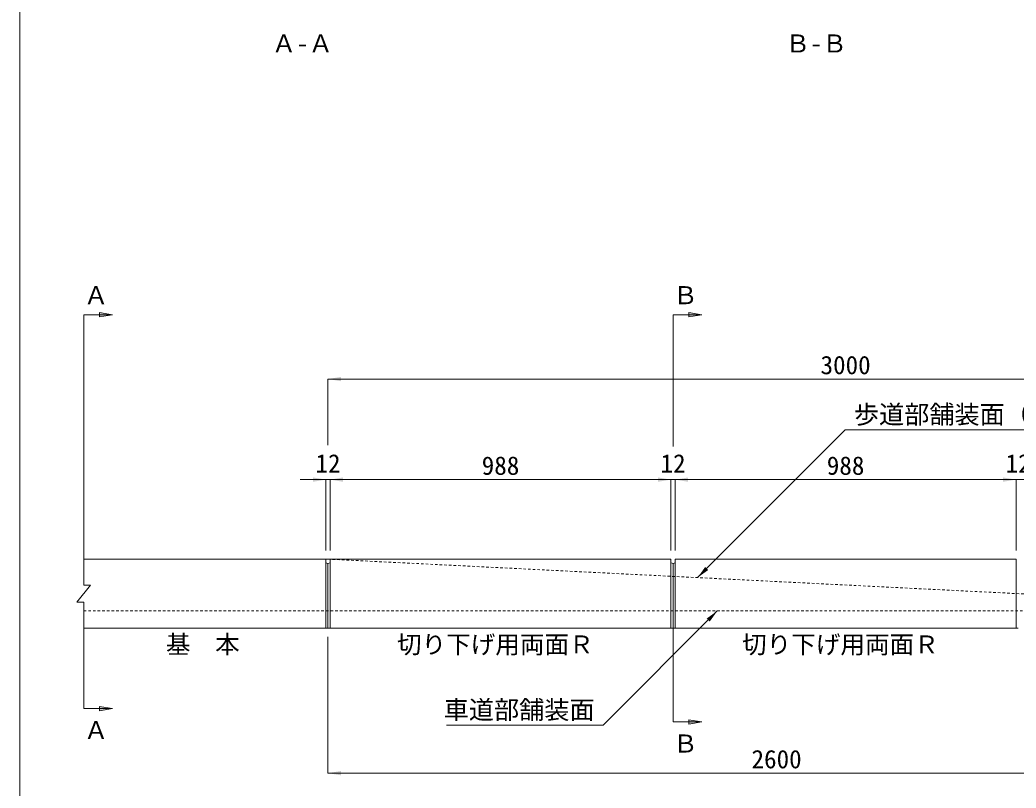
# Model space of a CAD drawing. Units: millimetres at full size, sheet at 1:20. Extents: x -237 to 17963, y -1745 to 5903.
# Drawn here: x 7963 to 10850, y -281 to 1943 of the extents above; entities that cross this region are included whole.
import ezdxf
from ezdxf.enums import TextEntityAlignment as Align

# ---------------------------------------------------------------- set-up
doc = ezdxf.new("R2010")
doc.units = ezdxf.units.MM
doc.header["$LTSCALE"] = 20
doc.linetypes.add('USER1', pattern=[1.25, 0.625, -0.625])
doc.linetypes.add('USER2', pattern=[0.675, 0.375, -0.3])
for name, color, linetype, lineweight in [('_0-0_', 7, 'USER1', 13), ('寸法線', 7, 'Continuous', 9), ('本体', 2, 'Continuous', 13), ('枠', 5, 'Continuous', 5)]:
    doc.layers.add(name, color=color, linetype=linetype, lineweight=lineweight)
doc.styles.add('ＭＳ ゴシック', font='')
doc.styles.get('ＭＳ ゴシック').set_extended_font_data('MS Gothic')

# ---------------------------------------------------------------- blocks, each defined once
blk = doc.blocks.new('filled_arrow')
at = {"color": 0, "linetype": 'Continuous', "lineweight": -2}
blk.add_solid([(7.5, 1.25), (0, 0), (7.5, -1.25)], dxfattribs=at)

msp = doc.modelspace()

# ---------------------------------------------------------------- hatches: boundary and pattern name
at = {"layer": '寸法線'}
for points in [[(8193.4, 1095.45), (8193.4, 1082.95), (8230.9, 1089.2)], [(9901.36, 1095.45), (9901.36, 1082.95), (9938.86, 1089.2)], [(8193.4, -44.64), (8193.4, -57.14), (8230.9, -50.89)], [(9901.36, -83.48), (9901.36, -95.98), (9938.86, -89.73)]]:
    msp.add_hatch(color=256, dxfattribs=at).paths.add_polyline_path(points)

# ---------------------------------------------------------------- linework, layer by layer
for p, q in [((8147.69, 1089.2), (8230.9, 1089.2)), ((8147.69, 481.89), (8147.69, 1089.2)), ((9855.66, 1089.2), (9938.86, 1089.2)), ((9855.66, 707.67), (9855.66, 1089.2)), ((8855.66, 903.22), (11855.66, 903.22)), ((8855.66, 711.99), (8855.66, 903.22)), ((8774.66, 611.99), (8936.66, 611.99)), ((8849.66, 406.83), (8849.66, 611.99)), ((8861.66, 406.83), (8861.66, 611.99)), ((8861.66, 611.99), (9849.66, 611.99)), ((8861.66, 406.83), (8861.66, 611.99)), ((9774.66, 611.99), (9936.66, 611.99)), ((9849.66, 406.83), (9849.66, 611.99)), ((9849.66, 406.83), (9849.66, 611.99)), ((9861.66, 406.83), (9861.66, 611.99)), ((9861.66, 611.99), (10849.66, 611.99)), ((9861.66, 406.83), (9861.66, 611.99)), ((10774.66, 611.99), (10936.66, 611.99)), ((10849.66, 406.83), (10849.66, 611.99)), ((10849.66, 406.83), (10849.66, 611.99)), ((8147.69, 481.89), (8147.69, 306.83)), ((8167.69, 306.83), (8127.69, 256.83)), ((8147.69, 306.83), (8167.69, 306.83)), ((8127.69, 256.83), (8147.69, 256.83)), ((8147.69, 256.83), (8147.69, 94.43)), ((8147.69, 181.83), (8147.69, -50.89)), ((9855.66, 181.83), (9855.66, -89.73)), ((8855.66, 156.83), (8855.66, -237.98)), ((8147.69, -50.89), (8230.9, -50.89)), ((9855.66, -89.73), (9938.86, -89.73)), ((8855.66, -237.98), (11455.68, -237.98))]:
    msp.add_line(p, q, dxfattribs=at)
at = {"layer": '寸法線', "lineweight": 13}
for points in [[(8193.4, 1095.45), (8193.4, 1082.95), (8230.9, 1089.2)], [(9901.36, 1095.45), (9901.36, 1082.95), (9938.86, 1089.2)], [(8193.4, -44.64), (8193.4, -57.14), (8230.9, -50.89)], [(9901.36, -83.48), (9901.36, -95.98), (9938.86, -89.73)]]:
    msp.add_lwpolyline(points, close=True, dxfattribs=at)
at = {"layer": '寸法線'}
for points in [[(9926.78, 328.27), (10354.81, 756.31), (11494.53, 756.31)], [(9983.94, 231.83), (9653.19, -98.92), (9199.32, -98.92)]]:
    msp.add_lwpolyline(points, dxfattribs=at)
at = {"layer": '本体'}
for p, q in [((8147.69, 381.83), (8849.66, 381.83)), ((8861.66, 381.83), (9849.66, 381.83)), ((9861.66, 381.83), (10849.66, 381.83)), ((8147.69, 181.83), (8855.66, 181.83)), ((8855.66, 181.83), (9855.66, 181.83)), ((9855.66, 181.83), (10855.66, 181.83))]:
    msp.add_line(p, q, dxfattribs=at)
at = {"layer": '本体', "lineweight": 9}
for p, q in [((8849.66, 381.83), (8849.66, 181.83)), ((8861.66, 381.83), (8861.66, 181.83)), ((9849.66, 381.83), (9849.66, 181.83)), ((9861.66, 381.83), (9861.66, 181.83)), ((10849.66, 181.83), (10849.66, 381.83)), ((8849.7, 371.38), (8855.66, 368.83)), ((8861.61, 371.38), (8855.66, 368.83)), ((8855.66, 368.83), (8855.66, 181.83)), ((9849.7, 371.38), (9855.66, 368.83)), ((9861.61, 371.38), (9855.66, 368.83)), ((9855.66, 368.83), (9855.66, 181.83))]:
    msp.add_line(p, q, dxfattribs=at)
at = {"layer": '本体', "color": 3, "linetype": 'USER2', "lineweight": 15}
for p, q in [((8855.66, 381.83), (8849.66, 381.83)), ((8855.66, 381.83), (11455.68, 251.83)), ((8147.69, 231.83), (17563.63, 231.83))]:
    msp.add_line(p, q, dxfattribs=at)
at = {"layer": '枠', "lineweight": 13}
msp.add_line((7962.91, -1745.05), (7962.91, 5147.81), dxfattribs=at)

# ---------------------------------------------------------------- block references
at = {"layer": '寸法線', "xscale": 5, "yscale": 5}
for p in [(8855.66, 903.22), (8861.66, 611.99), (8861.66, 611.99), (9861.66, 611.99), (9861.66, 611.99), (8855.66, -237.98)]:
    msp.add_blockref('filled_arrow', p, dxfattribs=at)
for p, rotation in [((8849.66, 611.99), 180), ((9849.66, 611.99), 180), ((9849.66, 611.99), 180), ((10849.66, 611.99), 180), ((10849.66, 611.99), 180), ((9926.78, 328.27), 45), ((9983.94, 231.83), 225)]:
    msp.add_blockref('filled_arrow', p, dxfattribs=dict(at, rotation=rotation))

# ---------------------------------------------------------------- texts
at = {"layer": '_0-0_', "style": 'ＭＳ ゴシック'}
for s, p in [('Ａ-Ａ', (8692.37, 1833.1)), ('Ｂ-Ｂ', (10181.39, 1833.1)), ('Ａ', (8147.98, 1104.19)), ('Ｂ', (9855.94, 1104.19)), ('基\u3000本', (8386.18, 93)), ('切り下げ用両面Ｒ', (9055.66, 93)), ('切り下げ用両面Ｒ', (10055.66, 93)), ('Ａ', (8147.98, -155.14)), ('Ｂ', (9855.94, -193.98))]:
    msp.add_text(s, height=52.22, dxfattribs=at).set_placement(p, align=Align.BOTTOM_LEFT)
at = {"layer": '寸法線', "style": 'ＭＳ ゴシック'}
for s, p in [('3000', (10355.66, 943.85)), ('12', (8855.66, 658.86)), ('988', (9355.66, 652.61)), ('12', (9855.66, 658.86)), ('988', (10355.66, 652.61)), ('12', (10855.66, 658.86)), ('2600', (10155.67, -197.36))]:
    msp.add_text(s, height=53.4, dxfattribs=at).set_placement(p, align=Align.MIDDLE_CENTER)
msp.add_text('歩道部舗装面（縦断勾配５％以下）', height=53.4, dxfattribs=at).set_placement((10379.81, 827.52), align=Align.TOP_LEFT)
msp.add_text('車道部舗装面', height=53.4, dxfattribs=at).set_placement((9628.19, -27.71), align=Align.TOP_RIGHT)

doc.saveas('drawing.dxf')
